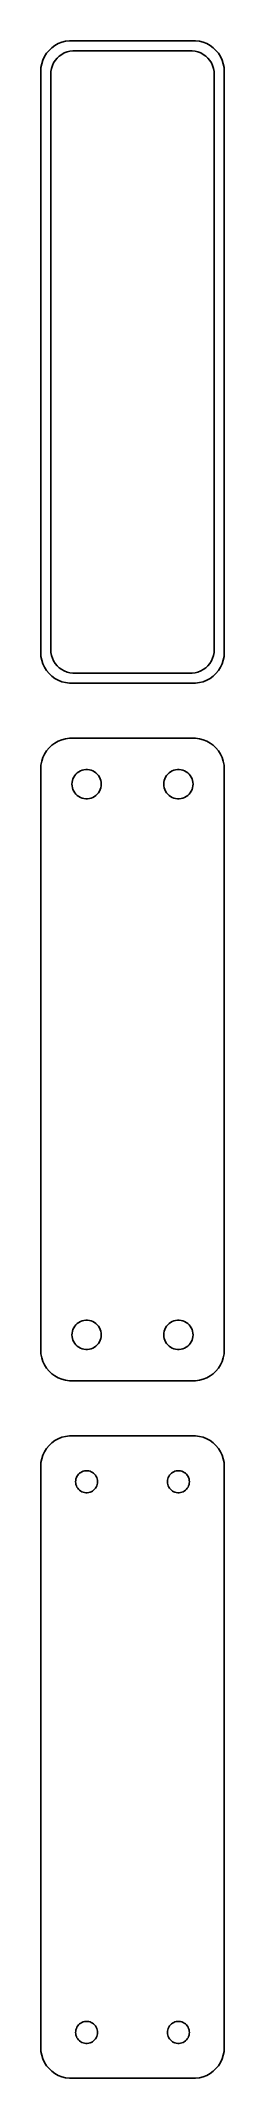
# Model space of a CAD drawing. Header units: metres. Extents: x -15 to 15, y 176 to 508.
import ezdxf

# ---------------------------------------------------------------- set-up
doc = ezdxf.new("R2010")
doc.units = ezdxf.units.M

msp = doc.modelspace()

# ---------------------------------------------------------------- linework, layer by layer
for p, q in [((-14.0451, 506.439), (-14.3815, 505.909)), ((-13.6448, 506.923), (-14.0451, 506.439)), ((-13.1871, 507.353), (-13.6448, 506.923)), ((-12.6791, 507.722), (-13.1871, 507.353)), ((-12.1289, 508.024), (-12.6791, 507.722)), ((-11.5451, 508.255), (-12.1289, 508.024)), ((-11.9685, 505.984), (-11.5751, 506.27)), ((-11.5751, 506.27), (-11.1489, 506.504)), ((-10.9369, 508.411), (-11.5451, 508.255)), ((-11.1489, 506.504), (-10.6967, 506.683)), ((-10.3139, 508.49), (-10.9369, 508.411)), ((-10.6967, 506.683), (-10.2256, 506.804)), ((10.3139, 508.49), (-10.3139, 508.49)), ((-10.2256, 506.804), (-9.74316, 506.865)), ((-9.74316, 506.865), (9.74316, 506.865)), ((9.74316, 506.865), (10.2256, 506.804)), ((10.2256, 506.804), (10.6967, 506.683)), ((10.9369, 508.411), (10.3139, 508.49)), ((10.6967, 506.683), (11.1489, 506.504)), ((11.5451, 508.255), (10.9369, 508.411)), ((11.1489, 506.504), (11.5751, 506.27)), ((12.1289, 508.024), (11.5451, 508.255)), ((11.5751, 506.27), (11.9685, 505.984)), ((12.6791, 507.722), (12.1289, 508.024)), ((13.1871, 507.353), (12.6791, 507.722)), ((13.6448, 506.923), (13.1871, 507.353)), ((14.0451, 506.439), (13.6448, 506.923)), ((14.3815, 505.909), (14.0451, 506.439)), ((-14.9606, 504.127), (-15, 503.5)), ((-15, 503.5), (-15, 408.5)), ((-14.8429, 504.743), (-14.9606, 504.127)), ((-14.6489, 505.341), (-14.8429, 504.743)), ((-14.3815, 505.909), (-14.6489, 505.341)), ((-13.3726, 503), (-13.3421, 503.485)), ((-13.3726, 409), (-13.3726, 503)), ((-13.3421, 503.485), (-13.251, 503.963)), ((-13.251, 503.963), (-13.1007, 504.426)), ((-13.1007, 504.426), (-12.8936, 504.866)), ((-12.8936, 504.866), (-12.633, 505.276)), ((-12.633, 505.276), (-12.323, 505.651)), ((-12.323, 505.651), (-11.9685, 505.984)), ((11.9685, 505.984), (12.323, 505.651)), ((12.323, 505.651), (12.633, 505.276)), ((12.633, 505.276), (12.8936, 504.866)), ((12.8936, 504.866), (13.1007, 504.426)), ((13.1007, 504.426), (13.251, 503.963)), ((13.251, 503.963), (13.3421, 503.485)), ((13.3421, 503.485), (13.3726, 503)), ((13.3726, 503), (13.3726, 409)), ((14.6489, 505.341), (14.3815, 505.909)), ((14.8429, 504.743), (14.6489, 505.341)), ((14.9606, 504.127), (14.8429, 504.743)), ((15, 503.5), (14.9606, 504.127)), ((15, 408.5), (15, 503.5)), ((-15, 408.5), (-14.9606, 407.873)), ((-14.9606, 407.873), (-14.8429, 407.257)), ((-14.8429, 407.257), (-14.6489, 406.659)), ((-14.6489, 406.659), (-14.3815, 406.091)), ((-13.3421, 408.515), (-13.3726, 409)), ((-13.251, 408.037), (-13.3421, 408.515)), ((-13.1007, 407.574), (-13.251, 408.037)), ((-12.8936, 407.134), (-13.1007, 407.574)), ((-12.633, 406.724), (-12.8936, 407.134)), ((-12.323, 406.349), (-12.633, 406.724)), ((-11.9685, 406.016), (-12.323, 406.349)), ((12.323, 406.349), (11.9685, 406.016)), ((12.633, 406.724), (12.323, 406.349)), ((12.8936, 407.134), (12.633, 406.724)), ((13.1007, 407.574), (12.8936, 407.134)), ((13.251, 408.037), (13.1007, 407.574)), ((13.3421, 408.515), (13.251, 408.037)), ((13.3726, 409), (13.3421, 408.515)), ((14.3815, 406.091), (14.6489, 406.659)), ((14.6489, 406.659), (14.8429, 407.257)), ((14.8429, 407.257), (14.9606, 407.873)), ((14.9606, 407.873), (15, 408.5)), ((-14.3815, 406.091), (-14.0451, 405.561)), ((-14.0451, 405.561), (-13.6448, 405.077)), ((-13.6448, 405.077), (-13.1871, 404.647)), ((-13.1871, 404.647), (-12.6791, 404.278)), ((-12.6791, 404.278), (-12.1289, 403.976)), ((-12.1289, 403.976), (-11.5451, 403.745)), ((-11.5751, 405.73), (-11.9685, 406.016)), ((-11.1489, 405.496), (-11.5751, 405.73)), ((-11.5451, 403.745), (-10.9369, 403.589)), ((-10.6967, 405.317), (-11.1489, 405.496)), ((-10.9369, 403.589), (-10.3139, 403.51)), ((-10.2256, 405.196), (-10.6967, 405.317)), ((-10.3139, 403.51), (10.3139, 403.51)), ((-9.74316, 405.135), (-10.2256, 405.196)), ((9.74316, 405.135), (-9.74316, 405.135)), ((10.2256, 405.196), (9.74316, 405.135)), ((10.6967, 405.317), (10.2256, 405.196)), ((10.3139, 403.51), (10.9369, 403.589)), ((11.1489, 405.496), (10.6967, 405.317)), ((10.9369, 403.589), (11.5451, 403.745)), ((11.5751, 405.73), (11.1489, 405.496)), ((11.5451, 403.745), (12.1289, 403.976)), ((11.9685, 406.016), (11.5751, 405.73)), ((12.1289, 403.976), (12.6791, 404.278)), ((12.6791, 404.278), (13.1871, 404.647)), ((13.1871, 404.647), (13.6448, 405.077)), ((13.6448, 405.077), (14.0451, 405.561)), ((14.0451, 405.561), (14.3815, 406.091)), ((-13.6448, 392.923), (-14.0451, 392.439)), ((-13.1871, 393.353), (-13.6448, 392.923)), ((-12.6791, 393.722), (-13.1871, 393.353)), ((-12.1289, 394.024), (-12.6791, 393.722)), ((-11.5451, 394.255), (-12.1289, 394.024)), ((-10.9369, 394.411), (-11.5451, 394.255)), ((-10.3139, 394.49), (-10.9369, 394.411)), ((10.3139, 394.49), (-10.3139, 394.49)), ((10.9369, 394.411), (10.3139, 394.49)), ((11.5451, 394.255), (10.9369, 394.411)), ((12.1289, 394.024), (11.5451, 394.255)), ((12.6791, 393.722), (12.1289, 394.024)), ((13.1871, 393.353), (12.6791, 393.722)), ((13.6448, 392.923), (13.1871, 393.353)), ((14.0451, 392.439), (13.6448, 392.923)), ((-14.9606, 390.127), (-15, 389.5)), ((-14.8429, 390.743), (-14.9606, 390.127)), ((-14.6489, 391.341), (-14.8429, 390.743)), ((-14.3815, 391.909), (-14.6489, 391.341)), ((-14.0451, 392.439), (-14.3815, 391.909)), ((14.3815, 391.909), (14.0451, 392.439)), ((14.6489, 391.341), (14.3815, 391.909)), ((14.8429, 390.743), (14.6489, 391.341)), ((14.9606, 390.127), (14.8429, 390.743)), ((15, 389.5), (14.9606, 390.127)), ((-15, 389.5), (-15, 294.5)), ((-9.89999, 387), (-9.88107, 387.301)), ((-9.88107, 386.699), (-9.89999, 387)), ((-9.88107, 387.301), (-9.82458, 387.597)), ((-9.82458, 386.403), (-9.88107, 386.699)), ((-9.82458, 387.597), (-9.73146, 387.883)), ((-9.73146, 386.117), (-9.82458, 386.403)), ((-9.73146, 387.883), (-9.60313, 388.156)), ((-9.60313, 388.156), (-9.44164, 388.411)), ((-9.44164, 388.411), (-9.24951, 388.643)), ((-9.24951, 388.643), (-9.02982, 388.849)), ((-9.02982, 388.849), (-8.78598, 389.026)), ((-8.78598, 389.026), (-8.52187, 389.172)), ((-8.52187, 389.172), (-8.24164, 389.283)), ((-8.24164, 389.283), (-7.94971, 389.357)), ((-7.94971, 389.357), (-7.6507, 389.395)), ((-7.6507, 389.395), (-7.34929, 389.395)), ((-7.34929, 389.395), (-7.05028, 389.357)), ((-7.05028, 389.357), (-6.75835, 389.283)), ((-6.75835, 389.283), (-6.47812, 389.172)), ((-6.47812, 389.172), (-6.214, 389.026)), ((-6.214, 389.026), (-5.97017, 388.849)), ((-5.97017, 388.849), (-5.75047, 388.643)), ((-5.75047, 388.643), (-5.55835, 388.411)), ((-5.55835, 388.411), (-5.39685, 388.156)), ((-5.39685, 388.156), (-5.26852, 387.883)), ((-5.26852, 387.883), (-5.1754, 387.597)), ((-5.1754, 386.403), (-5.26852, 386.117)), ((-5.1754, 387.597), (-5.11891, 387.301)), ((-5.11891, 386.699), (-5.1754, 386.403)), ((-5.11891, 387.301), (-5.09999, 387)), ((-5.09999, 387), (-5.11891, 386.699)), ((5.09999, 387), (5.11891, 387.301)), ((5.11891, 386.699), (5.09999, 387)), ((5.11891, 387.301), (5.1754, 387.597)), ((5.1754, 386.403), (5.11891, 386.699)), ((5.1754, 387.597), (5.26852, 387.883)), ((5.26852, 386.117), (5.1754, 386.403)), ((5.26852, 387.883), (5.39685, 388.156)), ((5.39685, 388.156), (5.55835, 388.411)), ((5.55835, 388.411), (5.75047, 388.643)), ((5.75047, 388.643), (5.97017, 388.849)), ((5.97017, 388.849), (6.214, 389.026)), ((6.214, 389.026), (6.47812, 389.172)), ((6.47812, 389.172), (6.75835, 389.283)), ((6.75835, 389.283), (7.05028, 389.357)), ((7.05028, 389.357), (7.34929, 389.395)), ((7.34929, 389.395), (7.6507, 389.395)), ((7.6507, 389.395), (7.94971, 389.357)), ((7.94971, 389.357), (8.24164, 389.283)), ((8.24164, 389.283), (8.52187, 389.172)), ((8.52187, 389.172), (8.78598, 389.026)), ((8.78598, 389.026), (9.02982, 388.849)), ((9.02982, 388.849), (9.24951, 388.643)), ((9.24951, 388.643), (9.44164, 388.411)), ((9.44164, 388.411), (9.60313, 388.156)), ((9.60313, 388.156), (9.73146, 387.883)), ((9.73146, 387.883), (9.82458, 387.597)), ((9.82458, 386.403), (9.73146, 386.117)), ((9.82458, 387.597), (9.88107, 387.301)), ((9.88107, 386.699), (9.82458, 386.403)), ((9.88107, 387.301), (9.89999, 387)), ((9.89999, 387), (9.88107, 386.699)), ((15, 294.5), (15, 389.5)), ((-9.60313, 385.844), (-9.73146, 386.117)), ((-9.44164, 385.589), (-9.60313, 385.844)), ((-9.24951, 385.357), (-9.44164, 385.589)), ((-9.02982, 385.151), (-9.24951, 385.357)), ((-8.78598, 384.974), (-9.02982, 385.151)), ((-8.52187, 384.828), (-8.78598, 384.974)), ((-8.24164, 384.717), (-8.52187, 384.828)), ((-7.94971, 384.643), (-8.24164, 384.717)), ((-7.6507, 384.605), (-7.94971, 384.643)), ((-7.34929, 384.605), (-7.6507, 384.605)), ((-7.05028, 384.643), (-7.34929, 384.605)), ((-6.75835, 384.717), (-7.05028, 384.643)), ((-6.47812, 384.828), (-6.75835, 384.717)), ((-6.214, 384.974), (-6.47812, 384.828)), ((-5.97017, 385.151), (-6.214, 384.974)), ((-5.75047, 385.357), (-5.97017, 385.151)), ((-5.55835, 385.589), (-5.75047, 385.357)), ((-5.39685, 385.844), (-5.55835, 385.589)), ((-5.26852, 386.117), (-5.39685, 385.844)), ((5.39685, 385.844), (5.26852, 386.117)), ((5.55835, 385.589), (5.39685, 385.844)), ((5.75047, 385.357), (5.55835, 385.589)), ((5.97017, 385.151), (5.75047, 385.357)), ((6.214, 384.974), (5.97017, 385.151)), ((6.47812, 384.828), (6.214, 384.974)), ((6.75835, 384.717), (6.47812, 384.828)), ((7.05028, 384.643), (6.75835, 384.717)), ((7.34929, 384.605), (7.05028, 384.643)), ((7.6507, 384.605), (7.34929, 384.605)), ((7.94971, 384.643), (7.6507, 384.605)), ((8.24164, 384.717), (7.94971, 384.643)), ((8.52187, 384.828), (8.24164, 384.717)), ((8.78598, 384.974), (8.52187, 384.828)), ((9.02982, 385.151), (8.78598, 384.974)), ((9.24951, 385.357), (9.02982, 385.151)), ((9.44164, 385.589), (9.24951, 385.357)), ((9.60313, 385.844), (9.44164, 385.589)), ((9.73146, 386.117), (9.60313, 385.844)), ((-9.89999, 297), (-9.88107, 297.301)), ((-9.88107, 296.699), (-9.89999, 297)), ((-9.88107, 297.301), (-9.82458, 297.597)), ((-9.82458, 296.403), (-9.88107, 296.699)), ((-9.82458, 297.597), (-9.73146, 297.883)), ((-9.73146, 296.117), (-9.82458, 296.403)), ((-9.73146, 297.883), (-9.60313, 298.156)), ((-9.60313, 298.156), (-9.44164, 298.411)), ((-9.44164, 298.411), (-9.24951, 298.643)), ((-9.24951, 298.643), (-9.02982, 298.849)), ((-9.02982, 298.849), (-8.78598, 299.026)), ((-8.78598, 299.026), (-8.52187, 299.172)), ((-8.52187, 299.172), (-8.24164, 299.283)), ((-8.24164, 299.283), (-7.94971, 299.357)), ((-7.94971, 299.357), (-7.6507, 299.395)), ((-7.6507, 299.395), (-7.34929, 299.395)), ((-7.34929, 299.395), (-7.05028, 299.357)), ((-7.05028, 299.357), (-6.75835, 299.283)), ((-6.75835, 299.283), (-6.47812, 299.172)), ((-6.47812, 299.172), (-6.214, 299.026)), ((-6.214, 299.026), (-5.97017, 298.849)), ((-5.97017, 298.849), (-5.75047, 298.643)), ((-5.75047, 298.643), (-5.55835, 298.411)), ((-5.55835, 298.411), (-5.39685, 298.156)), ((-5.39685, 298.156), (-5.26852, 297.883)), ((-5.26852, 297.883), (-5.1754, 297.597)), ((-5.1754, 296.403), (-5.26852, 296.117)), ((-5.1754, 297.597), (-5.11891, 297.301)), ((-5.11891, 296.699), (-5.1754, 296.403)), ((-5.11891, 297.301), (-5.09999, 297)), ((-5.09999, 297), (-5.11891, 296.699)), ((5.09999, 297), (5.11891, 297.301)), ((5.11891, 296.699), (5.09999, 297)), ((5.11891, 297.301), (5.1754, 297.597)), ((5.1754, 296.403), (5.11891, 296.699)), ((5.1754, 297.597), (5.26852, 297.883)), ((5.26852, 296.117), (5.1754, 296.403)), ((5.26852, 297.883), (5.39685, 298.156)), ((5.39685, 298.156), (5.55835, 298.411)), ((5.55835, 298.411), (5.75047, 298.643)), ((5.75047, 298.643), (5.97017, 298.849)), ((5.97017, 298.849), (6.214, 299.026)), ((6.214, 299.026), (6.47812, 299.172)), ((6.47812, 299.172), (6.75835, 299.283)), ((6.75835, 299.283), (7.05028, 299.357)), ((7.05028, 299.357), (7.34929, 299.395)), ((7.34929, 299.395), (7.6507, 299.395)), ((7.6507, 299.395), (7.94971, 299.357)), ((7.94971, 299.357), (8.24164, 299.283)), ((8.24164, 299.283), (8.52187, 299.172)), ((8.52187, 299.172), (8.78598, 299.026)), ((8.78598, 299.026), (9.02982, 298.849)), ((9.02982, 298.849), (9.24951, 298.643)), ((9.24951, 298.643), (9.44164, 298.411)), ((9.44164, 298.411), (9.60313, 298.156)), ((9.60313, 298.156), (9.73146, 297.883)), ((9.73146, 297.883), (9.82458, 297.597)), ((9.82458, 296.403), (9.73146, 296.117)), ((9.82458, 297.597), (9.88107, 297.301)), ((9.88107, 296.699), (9.82458, 296.403)), ((9.88107, 297.301), (9.89999, 297)), ((9.89999, 297), (9.88107, 296.699)), ((-15, 294.5), (-14.9606, 293.873)), ((-14.9606, 293.873), (-14.8429, 293.257)), ((-14.8429, 293.257), (-14.6489, 292.659)), ((-9.60313, 295.844), (-9.73146, 296.117)), ((-9.44164, 295.589), (-9.60313, 295.844)), ((-9.24951, 295.357), (-9.44164, 295.589)), ((-9.02982, 295.151), (-9.24951, 295.357)), ((-8.78598, 294.974), (-9.02982, 295.151)), ((-8.52187, 294.828), (-8.78598, 294.974)), ((-8.24164, 294.717), (-8.52187, 294.828)), ((-7.94971, 294.643), (-8.24164, 294.717)), ((-7.6507, 294.605), (-7.94971, 294.643)), ((-7.34929, 294.605), (-7.6507, 294.605)), ((-7.05028, 294.643), (-7.34929, 294.605)), ((-6.75835, 294.717), (-7.05028, 294.643)), ((-6.47812, 294.828), (-6.75835, 294.717)), ((-6.214, 294.974), (-6.47812, 294.828)), ((-5.97017, 295.151), (-6.214, 294.974)), ((-5.75047, 295.357), (-5.97017, 295.151)), ((-5.55835, 295.589), (-5.75047, 295.357)), ((-5.39685, 295.844), (-5.55835, 295.589)), ((-5.26852, 296.117), (-5.39685, 295.844)), ((5.39685, 295.844), (5.26852, 296.117)), ((5.55835, 295.589), (5.39685, 295.844)), ((5.75047, 295.357), (5.55835, 295.589)), ((5.97017, 295.151), (5.75047, 295.357)), ((6.214, 294.974), (5.97017, 295.151)), ((6.47812, 294.828), (6.214, 294.974)), ((6.75835, 294.717), (6.47812, 294.828)), ((7.05028, 294.643), (6.75835, 294.717)), ((7.34929, 294.605), (7.05028, 294.643)), ((7.6507, 294.605), (7.34929, 294.605)), ((7.94971, 294.643), (7.6507, 294.605)), ((8.24164, 294.717), (7.94971, 294.643)), ((8.52187, 294.828), (8.24164, 294.717)), ((8.78598, 294.974), (8.52187, 294.828)), ((9.02982, 295.151), (8.78598, 294.974)), ((9.24951, 295.357), (9.02982, 295.151)), ((9.44164, 295.589), (9.24951, 295.357)), ((9.60313, 295.844), (9.44164, 295.589)), ((9.73146, 296.117), (9.60313, 295.844)), ((14.6489, 292.659), (14.8429, 293.257)), ((14.8429, 293.257), (14.9606, 293.873)), ((14.9606, 293.873), (15, 294.5)), ((-14.6489, 292.659), (-14.3815, 292.091)), ((-14.3815, 292.091), (-14.0451, 291.561)), ((-14.0451, 291.561), (-13.6448, 291.077)), ((-13.6448, 291.077), (-13.1871, 290.647)), ((-13.1871, 290.647), (-12.6791, 290.278)), ((-12.6791, 290.278), (-12.1289, 289.976)), ((-12.1289, 289.976), (-11.5451, 289.745)), ((-11.5451, 289.745), (-10.9369, 289.589)), ((10.9369, 289.589), (11.5451, 289.745)), ((11.5451, 289.745), (12.1289, 289.976)), ((12.1289, 289.976), (12.6791, 290.278)), ((12.6791, 290.278), (13.1871, 290.647)), ((13.1871, 290.647), (13.6448, 291.077)), ((13.6448, 291.077), (14.0451, 291.561)), ((14.0451, 291.561), (14.3815, 292.091)), ((14.3815, 292.091), (14.6489, 292.659)), ((-10.9369, 289.589), (-10.3139, 289.51)), ((-10.3139, 289.51), (10.3139, 289.51)), ((10.3139, 289.51), (10.9369, 289.589)), ((-12.6791, 279.722), (-13.1871, 279.353)), ((-12.1289, 280.024), (-12.6791, 279.722)), ((-11.5451, 280.255), (-12.1289, 280.024)), ((-10.9369, 280.411), (-11.5451, 280.255)), ((-10.3139, 280.49), (-10.9369, 280.411)), ((10.3139, 280.49), (-10.3139, 280.49)), ((10.9369, 280.411), (10.3139, 280.49)), ((11.5451, 280.255), (10.9369, 280.411)), ((12.1289, 280.024), (11.5451, 280.255)), ((12.6791, 279.722), (12.1289, 280.024)), ((13.1871, 279.353), (12.6791, 279.722)), ((-14.8429, 276.743), (-14.9606, 276.127)), ((-14.6489, 277.341), (-14.8429, 276.743)), ((-14.3815, 277.909), (-14.6489, 277.341)), ((-14.0451, 278.439), (-14.3815, 277.909)), ((-13.6448, 278.923), (-14.0451, 278.439)), ((-13.1871, 279.353), (-13.6448, 278.923)), ((13.6448, 278.923), (13.1871, 279.353)), ((14.0451, 278.439), (13.6448, 278.923)), ((14.3815, 277.909), (14.0451, 278.439)), ((14.6489, 277.341), (14.3815, 277.909)), ((14.8429, 276.743), (14.6489, 277.341)), ((14.9606, 276.127), (14.8429, 276.743)), ((-14.9606, 276.127), (-15, 275.5)), ((-15, 275.5), (-15, 180.5)), ((-9.29999, 273), (-9.2858, 273.226)), ((-9.2858, 273.226), (-9.24344, 273.448)), ((-9.24344, 273.448), (-9.17358, 273.663)), ((-9.17358, 273.663), (-9.07735, 273.867)), ((-9.07735, 273.867), (-8.95622, 274.058)), ((-8.95622, 274.058), (-8.81213, 274.232)), ((-8.81213, 274.232), (-8.64735, 274.387)), ((-8.64735, 274.387), (-8.46448, 274.52)), ((-8.46448, 274.52), (-8.26639, 274.629)), ((-8.26639, 274.629), (-8.05623, 274.712)), ((-8.05623, 274.712), (-7.83728, 274.768)), ((-7.83728, 274.768), (-7.61302, 274.796)), ((-7.61302, 274.796), (-7.38696, 274.796)), ((-7.38696, 274.796), (-7.1627, 274.768)), ((-7.1627, 274.768), (-6.94376, 274.712)), ((-6.94376, 274.712), (-6.7336, 274.629)), ((-6.7336, 274.629), (-6.53551, 274.52)), ((-6.53551, 274.52), (-6.35263, 274.387)), ((-6.35263, 274.387), (-6.18785, 274.232)), ((-6.18785, 274.232), (-6.04376, 274.058)), ((-6.04376, 274.058), (-5.92264, 273.867)), ((-5.92264, 273.867), (-5.8264, 273.663)), ((-5.8264, 273.663), (-5.75655, 273.448)), ((-5.75655, 273.448), (-5.71419, 273.226)), ((-5.71419, 273.226), (-5.7, 273)), ((5.7, 273), (5.71419, 273.226)), ((5.71419, 273.226), (5.75655, 273.448)), ((5.75655, 273.448), (5.8264, 273.663)), ((5.8264, 273.663), (5.92264, 273.867)), ((5.92264, 273.867), (6.04376, 274.058)), ((6.04376, 274.058), (6.18785, 274.232)), ((6.18785, 274.232), (6.35263, 274.387)), ((6.35263, 274.387), (6.53551, 274.52)), ((6.53551, 274.52), (6.7336, 274.629)), ((6.7336, 274.629), (6.94376, 274.712)), ((6.94376, 274.712), (7.1627, 274.768)), ((7.1627, 274.768), (7.38696, 274.796)), ((7.38696, 274.796), (7.61302, 274.796)), ((7.61302, 274.796), (7.83728, 274.768)), ((7.83728, 274.768), (8.05623, 274.712)), ((8.05623, 274.712), (8.26639, 274.629)), ((8.26639, 274.629), (8.46448, 274.52)), ((8.46448, 274.52), (8.64735, 274.387)), ((8.64735, 274.387), (8.81213, 274.232)), ((8.81213, 274.232), (8.95622, 274.058)), ((8.95622, 274.058), (9.07735, 273.867)), ((9.07735, 273.867), (9.17358, 273.663)), ((9.17358, 273.663), (9.24344, 273.448)), ((9.24344, 273.448), (9.2858, 273.226)), ((9.2858, 273.226), (9.29999, 273)), ((15, 275.5), (14.9606, 276.127)), ((15, 180.5), (15, 275.5)), ((-9.2858, 272.774), (-9.29999, 273)), ((-9.24344, 272.552), (-9.2858, 272.774)), ((-9.17358, 272.337), (-9.24344, 272.552)), ((-9.07735, 272.133), (-9.17358, 272.337)), ((-8.95622, 271.942), (-9.07735, 272.133)), ((-8.81213, 271.768), (-8.95622, 271.942)), ((-8.64735, 271.613), (-8.81213, 271.768)), ((-8.46448, 271.48), (-8.64735, 271.613)), ((-8.26639, 271.371), (-8.46448, 271.48)), ((-8.05623, 271.288), (-8.26639, 271.371)), ((-7.83728, 271.232), (-8.05623, 271.288)), ((-7.61302, 271.204), (-7.83728, 271.232)), ((-7.38696, 271.204), (-7.61302, 271.204)), ((-7.1627, 271.232), (-7.38696, 271.204)), ((-6.94376, 271.288), (-7.1627, 271.232)), ((-6.7336, 271.371), (-6.94376, 271.288)), ((-6.53551, 271.48), (-6.7336, 271.371)), ((-6.35263, 271.613), (-6.53551, 271.48)), ((-6.18785, 271.768), (-6.35263, 271.613)), ((-6.04376, 271.942), (-6.18785, 271.768)), ((-5.92264, 272.133), (-6.04376, 271.942)), ((-5.8264, 272.337), (-5.92264, 272.133)), ((-5.75655, 272.552), (-5.8264, 272.337)), ((-5.71419, 272.774), (-5.75655, 272.552)), ((-5.7, 273), (-5.71419, 272.774)), ((5.71419, 272.774), (5.7, 273)), ((5.75655, 272.552), (5.71419, 272.774)), ((5.8264, 272.337), (5.75655, 272.552)), ((5.92264, 272.133), (5.8264, 272.337)), ((6.04376, 271.942), (5.92264, 272.133)), ((6.18785, 271.768), (6.04376, 271.942)), ((6.35263, 271.613), (6.18785, 271.768)), ((6.53551, 271.48), (6.35263, 271.613)), ((6.7336, 271.371), (6.53551, 271.48)), ((6.94376, 271.288), (6.7336, 271.371)), ((7.1627, 271.232), (6.94376, 271.288)), ((7.38696, 271.204), (7.1627, 271.232)), ((7.61302, 271.204), (7.38696, 271.204)), ((7.83728, 271.232), (7.61302, 271.204)), ((8.05623, 271.288), (7.83728, 271.232)), ((8.26639, 271.371), (8.05623, 271.288)), ((8.46448, 271.48), (8.26639, 271.371)), ((8.64735, 271.613), (8.46448, 271.48)), ((8.81213, 271.768), (8.64735, 271.613)), ((8.95622, 271.942), (8.81213, 271.768)), ((9.07735, 272.133), (8.95622, 271.942)), ((9.17358, 272.337), (9.07735, 272.133)), ((9.24344, 272.552), (9.17358, 272.337)), ((9.2858, 272.774), (9.24344, 272.552)), ((9.29999, 273), (9.2858, 272.774)), ((-9.29999, 183), (-9.2858, 183.226)), ((-9.2858, 183.226), (-9.24344, 183.448)), ((-9.24344, 183.448), (-9.17358, 183.663)), ((-9.17358, 183.663), (-9.07735, 183.867)), ((-9.07735, 183.867), (-8.95622, 184.058)), ((-8.95622, 184.058), (-8.81213, 184.232)), ((-8.81213, 184.232), (-8.64735, 184.387)), ((-8.64735, 184.387), (-8.46448, 184.52)), ((-8.46448, 184.52), (-8.26639, 184.629)), ((-8.26639, 184.629), (-8.05623, 184.712)), ((-8.05623, 184.712), (-7.83728, 184.768)), ((-7.83728, 184.768), (-7.61302, 184.796)), ((-7.61302, 184.796), (-7.38696, 184.796)), ((-7.38696, 184.796), (-7.1627, 184.768)), ((-7.1627, 184.768), (-6.94376, 184.712)), ((-6.94376, 184.712), (-6.7336, 184.629)), ((-6.7336, 184.629), (-6.53551, 184.52)), ((-6.53551, 184.52), (-6.35263, 184.387)), ((-6.35263, 184.387), (-6.18785, 184.232)), ((-6.18785, 184.232), (-6.04376, 184.058)), ((-6.04376, 184.058), (-5.92264, 183.867)), ((-5.92264, 183.867), (-5.8264, 183.663)), ((-5.8264, 183.663), (-5.75655, 183.448)), ((-5.75655, 183.448), (-5.71419, 183.226)), ((-5.71419, 183.226), (-5.7, 183)), ((5.7, 183), (5.71419, 183.226)), ((5.71419, 183.226), (5.75655, 183.448)), ((5.75655, 183.448), (5.8264, 183.663)), ((5.8264, 183.663), (5.92264, 183.867)), ((5.92264, 183.867), (6.04376, 184.058)), ((6.04376, 184.058), (6.18785, 184.232)), ((6.18785, 184.232), (6.35263, 184.387)), ((6.35263, 184.387), (6.53551, 184.52)), ((6.53551, 184.52), (6.7336, 184.629)), ((6.7336, 184.629), (6.94376, 184.712)), ((6.94376, 184.712), (7.1627, 184.768)), ((7.1627, 184.768), (7.38696, 184.796)), ((7.38696, 184.796), (7.61302, 184.796)), ((7.61302, 184.796), (7.83728, 184.768)), ((7.83728, 184.768), (8.05623, 184.712)), ((8.05623, 184.712), (8.26639, 184.629)), ((8.26639, 184.629), (8.46448, 184.52)), ((8.46448, 184.52), (8.64735, 184.387)), ((8.64735, 184.387), (8.81213, 184.232)), ((8.81213, 184.232), (8.95622, 184.058)), ((8.95622, 184.058), (9.07735, 183.867)), ((9.07735, 183.867), (9.17358, 183.663)), ((9.17358, 183.663), (9.24344, 183.448)), ((9.24344, 183.448), (9.2858, 183.226)), ((9.2858, 183.226), (9.29999, 183)), ((-15, 180.5), (-14.9606, 179.873)), ((-14.9606, 179.873), (-14.8429, 179.257)), ((-9.2858, 182.774), (-9.29999, 183)), ((-9.24344, 182.552), (-9.2858, 182.774)), ((-9.17358, 182.337), (-9.24344, 182.552)), ((-9.07735, 182.133), (-9.17358, 182.337)), ((-8.95622, 181.942), (-9.07735, 182.133)), ((-8.81213, 181.768), (-8.95622, 181.942)), ((-8.64735, 181.613), (-8.81213, 181.768)), ((-8.46448, 181.48), (-8.64735, 181.613)), ((-8.26639, 181.371), (-8.46448, 181.48)), ((-8.05623, 181.288), (-8.26639, 181.371)), ((-7.83728, 181.232), (-8.05623, 181.288)), ((-7.61302, 181.204), (-7.83728, 181.232)), ((-7.38696, 181.204), (-7.61302, 181.204)), ((-7.1627, 181.232), (-7.38696, 181.204)), ((-6.94376, 181.288), (-7.1627, 181.232)), ((-6.7336, 181.371), (-6.94376, 181.288)), ((-6.53551, 181.48), (-6.7336, 181.371)), ((-6.35263, 181.613), (-6.53551, 181.48)), ((-6.18785, 181.768), (-6.35263, 181.613)), ((-6.04376, 181.942), (-6.18785, 181.768)), ((-5.92264, 182.133), (-6.04376, 181.942)), ((-5.8264, 182.337), (-5.92264, 182.133)), ((-5.75655, 182.552), (-5.8264, 182.337)), ((-5.71419, 182.774), (-5.75655, 182.552)), ((-5.7, 183), (-5.71419, 182.774)), ((5.71419, 182.774), (5.7, 183)), ((5.75655, 182.552), (5.71419, 182.774)), ((5.8264, 182.337), (5.75655, 182.552)), ((5.92264, 182.133), (5.8264, 182.337)), ((6.04376, 181.942), (5.92264, 182.133)), ((6.18785, 181.768), (6.04376, 181.942)), ((6.35263, 181.613), (6.18785, 181.768)), ((6.53551, 181.48), (6.35263, 181.613)), ((6.7336, 181.371), (6.53551, 181.48)), ((6.94376, 181.288), (6.7336, 181.371)), ((7.1627, 181.232), (6.94376, 181.288)), ((7.38696, 181.204), (7.1627, 181.232)), ((7.61302, 181.204), (7.38696, 181.204)), ((7.83728, 181.232), (7.61302, 181.204)), ((8.05623, 181.288), (7.83728, 181.232)), ((8.26639, 181.371), (8.05623, 181.288)), ((8.46448, 181.48), (8.26639, 181.371)), ((8.64735, 181.613), (8.46448, 181.48)), ((8.81213, 181.768), (8.64735, 181.613)), ((8.95622, 181.942), (8.81213, 181.768)), ((9.07735, 182.133), (8.95622, 181.942)), ((9.17358, 182.337), (9.07735, 182.133)), ((9.24344, 182.552), (9.17358, 182.337)), ((9.2858, 182.774), (9.24344, 182.552)), ((9.29999, 183), (9.2858, 182.774)), ((14.8429, 179.257), (14.9606, 179.873)), ((14.9606, 179.873), (15, 180.5)), ((-14.8429, 179.257), (-14.6489, 178.659)), ((-14.6489, 178.659), (-14.3815, 178.091)), ((-14.3815, 178.091), (-14.0451, 177.561)), ((-14.0451, 177.561), (-13.6448, 177.077)), ((-13.6448, 177.077), (-13.1871, 176.647)), ((-13.1871, 176.647), (-12.6791, 176.278)), ((12.6791, 176.278), (13.1871, 176.647)), ((13.1871, 176.647), (13.6448, 177.077)), ((13.6448, 177.077), (14.0451, 177.561)), ((14.0451, 177.561), (14.3815, 178.091)), ((14.3815, 178.091), (14.6489, 178.659)), ((14.6489, 178.659), (14.8429, 179.257)), ((-12.6791, 176.278), (-12.1289, 175.976)), ((-12.1289, 175.976), (-11.5451, 175.745)), ((-11.5451, 175.745), (-10.9369, 175.589)), ((-10.9369, 175.589), (-10.3139, 175.51)), ((-10.3139, 175.51), (10.3139, 175.51)), ((10.3139, 175.51), (10.9369, 175.589)), ((10.9369, 175.589), (11.5451, 175.745)), ((11.5451, 175.745), (12.1289, 175.976)), ((12.1289, 175.976), (12.6791, 176.278))]:
    msp.add_line(p, q)

doc.saveas('drawing.dxf')
